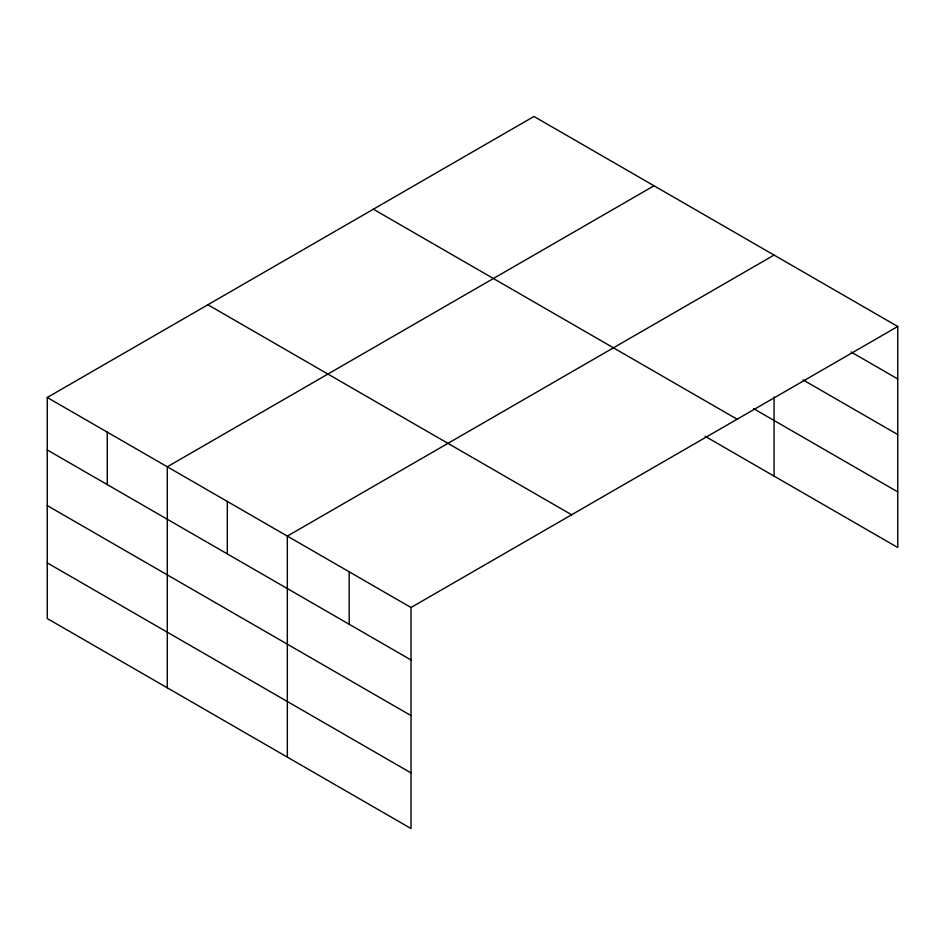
<?xml version="1.0" encoding="UTF-8"?>
<svg xmlns="http://www.w3.org/2000/svg" width="945" height="945" viewBox="0 0 945 945"><rect width="100%" height="100%" fill="white"/><g stroke="black" fill="none" stroke-linecap="round" stroke-linejoin="round"><path stroke-width="1.42" d="M705.112 436.295L897.75 547.509L897.75 326.486L533.984 116.471L47.25 397.491L47.25 618.514L411.016 828.529L411.016 607.505L47.25 397.491M654.034 185.775L167.289 466.795L167.289 687.818M774.073 255.079L287.327 536.098L287.327 757.122M411.016 607.505L897.75 326.486M851.055 351.989L897.75 378.945M803.096 379.925L897.75 434.57M753.637 408.677L897.75 491.884M373.369 209.211L737.124 419.226M207.876 304.751L571.63 514.765M47.25 449.95L411.016 659.964M47.25 505.575L411.016 715.589M47.25 562.889L411.016 772.904M774.073 396.971L774.073 476.103M349.178 571.808L349.178 624.267M227.308 501.452L227.308 553.912M107.269 432.148L107.269 484.608"/></g></svg>
